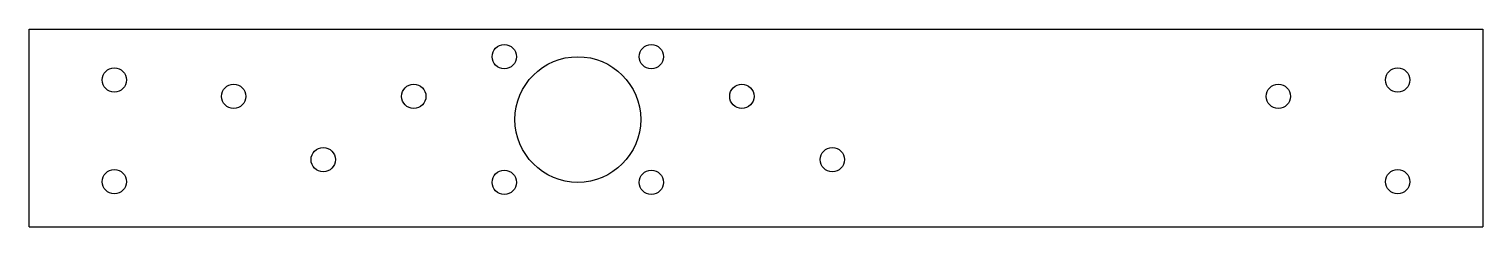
# Model space of a CAD drawing. Extents: x -128 to 128, y -35 to 0.
import ezdxf

# ---------------------------------------------------------------- set-up
doc = ezdxf.new("R2010")
doc.units = 0
doc.layers.add('VISIBLE', color=7, linetype='CONTINUOUS')

msp = doc.modelspace()

# ---------------------------------------------------------------- linework, layer by layer
at = {"layer": 'VISIBLE'}
for p, q in [((-128.5, -35), (-128.5, 0)), ((-128.5, 0), (128.5, 0)), ((128.5, 0), (128.5, -35)), ((-128.5, -35), (128.5, -35))]:
    msp.add_line(p, q, dxfattribs=at)
for centre, radius in [((-44.5, -4.8875), 2.15), ((-31.5, -16), 11.1125), ((-18.5, -4.8875), 2.15), ((-113.425, -9), 2.15), ((113.425, -9), 2.15), ((-92.325, -11.9), 2.15), ((-60.5, -11.9), 2.15), ((-2.5, -11.9), 2.15), ((92.325, -11.9), 2.15), ((-76.5, -23.1), 2.15), ((13.5, -23.1), 2.15), ((-113.425, -27), 2.15), ((-44.5, -27.1125), 2.15), ((-18.5, -27.1125), 2.15), ((113.425, -27), 2.15)]:
    msp.add_circle(centre, radius, dxfattribs=at)

doc.saveas('drawing.dxf')
